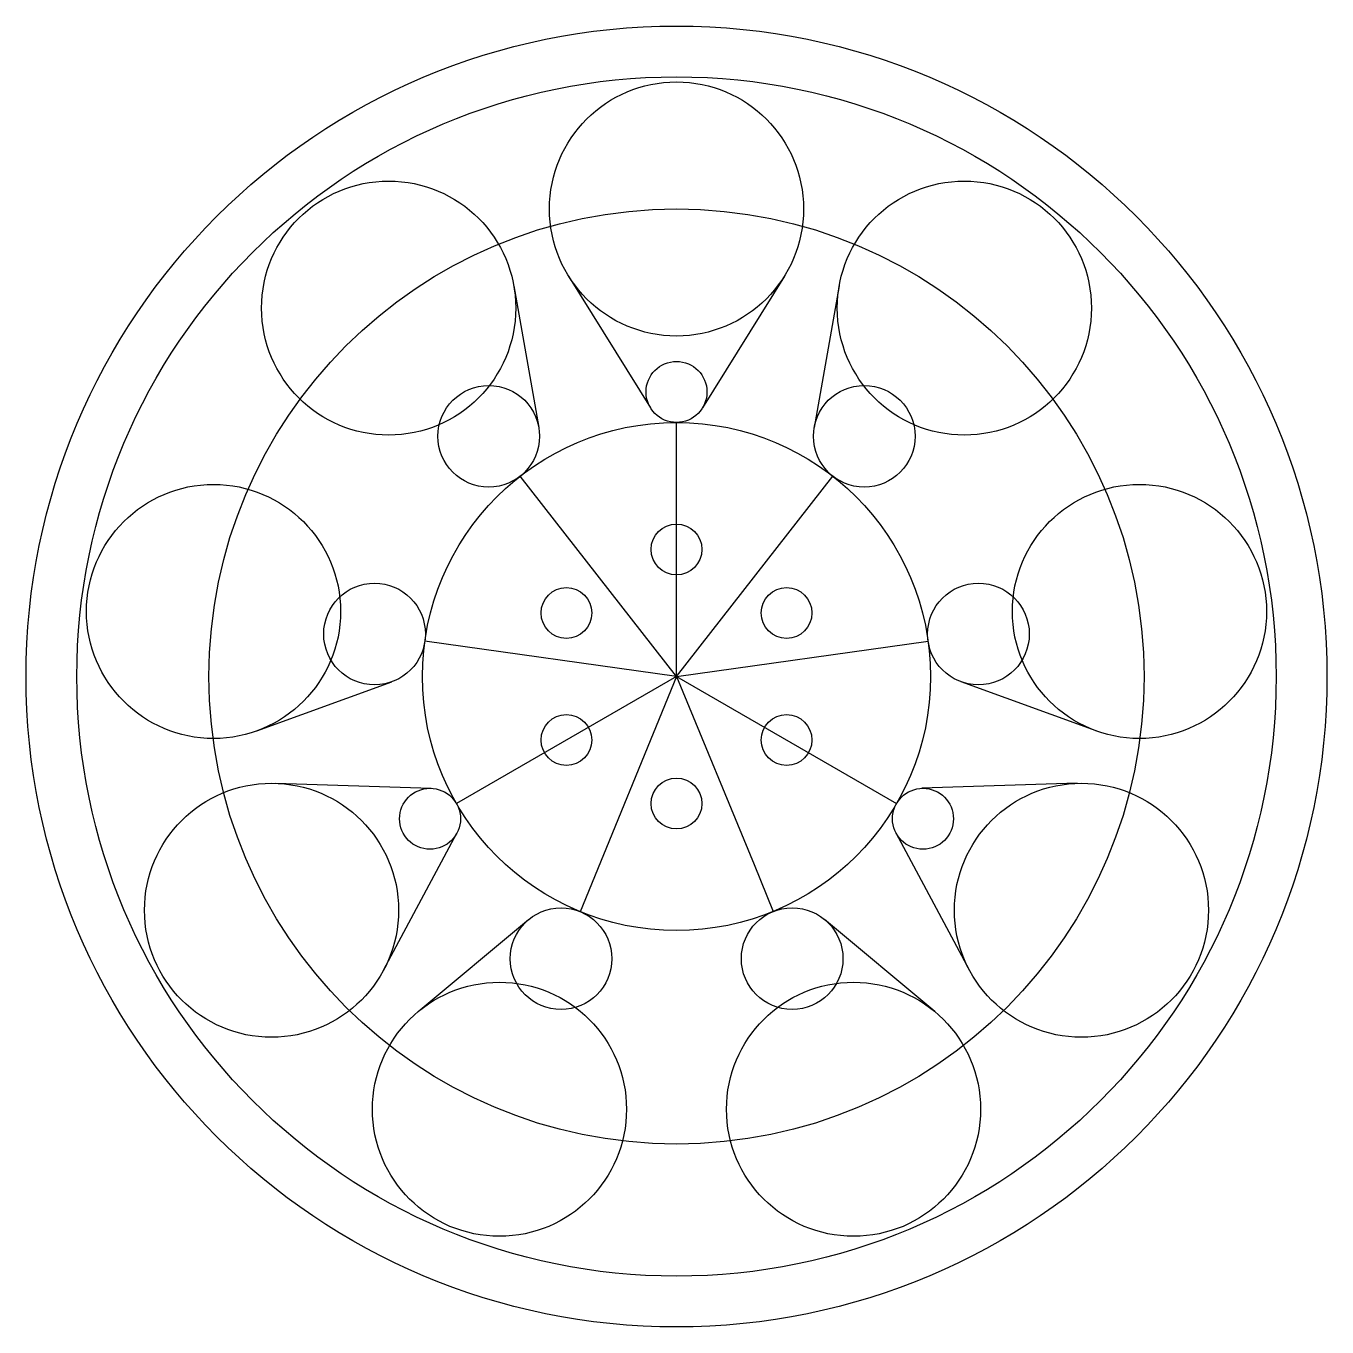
# Model space of a CAD drawing. Header units: millimetres. Extents: x -64 to 64, y -64 to 64.
import ezdxf

# ---------------------------------------------------------------- set-up
doc = ezdxf.new("R2010")
doc.units = ezdxf.units.MM
doc.layers.add('tak', color=7, linetype='Continuous')

msp = doc.modelspace()

# ---------------------------------------------------------------- linework, layer by layer
at = {"layer": 'tak'}
for p, q in [((-16.01, 38.43), (-13.55, 24.51)), ((-10.62, 39.4), (-2.55, 26.42)), ((10.62, 39.4), (2.55, 26.42)), ((16.01, 38.43), (13.55, 24.51)), ((0, 0), (0, 25)), ((0, 0), (-15.39, 19.7)), ((0, 0), (15.39, 19.7)), ((0, 0), (-24.76, 3.48)), ((0, 0), (24.76, 3.48)), ((0, 0), (-21.65, -12.5)), ((0, 0), (-9.47, -23.14)), ((0, 0), (7.63, -18.49)), ((0, 0), (21.65, -12.5)), ((-41.29, -5.35), (-28, -0.52)), ((41.29, -5.35), (28, -0.52)), ((-39.43, -10.51), (-24.15, -11)), ((39.43, -10.51), (24.15, -11)), ((-28.82, -28.9), (-21.6, -15.42)), ((28.82, -28.9), (21.6, -15.42)), ((7.63, -18.49), (9.5, -23.12)), ((-25.42, -32.97), (-14.56, -23.92)), ((25.42, -32.97), (14.56, -23.92))]:
    msp.add_line(p, q, dxfattribs=at)
for centre, radius in [((0, 0), 64), ((0, 0), 59), ((0, 46), 12.5), ((0, 46), 12.5), ((-28.32, 36.25), 12.5), ((-28.32, 36.25), 12.5), ((28.32, 36.25), 12.5), ((28.32, 36.25), 12.5), ((0, 0), 46), ((0, 28), 3), ((-18.47, 23.64), 5), ((18.47, 23.64), 5), ((0, 0), 25), ((-45.55, 6.4), 12.5), ((-45.55, 6.4), 12.5), ((45.55, 6.4), 12.5), ((0, 12.5), 2.5), ((-29.71, 4.18), 5), ((29.71, 4.18), 5), ((-10.83, 6.25), 2.5), ((10.83, 6.25), 2.5), ((-10.83, -6.25), 2.5), ((10.83, -6.25), 2.5), ((0, -12.5), 2.5), ((-39.84, -23), 12.5), ((-24.25, -14), 3), ((24.25, -14), 3), ((39.84, -23), 12.5), ((-11.36, -27.77), 5), ((11.38, -27.76), 5), ((-17.42, -42.58), 12.5), ((17.42, -42.58), 12.5)]:
    msp.add_circle(centre, radius, dxfattribs=at)

doc.saveas('drawing.dxf')
